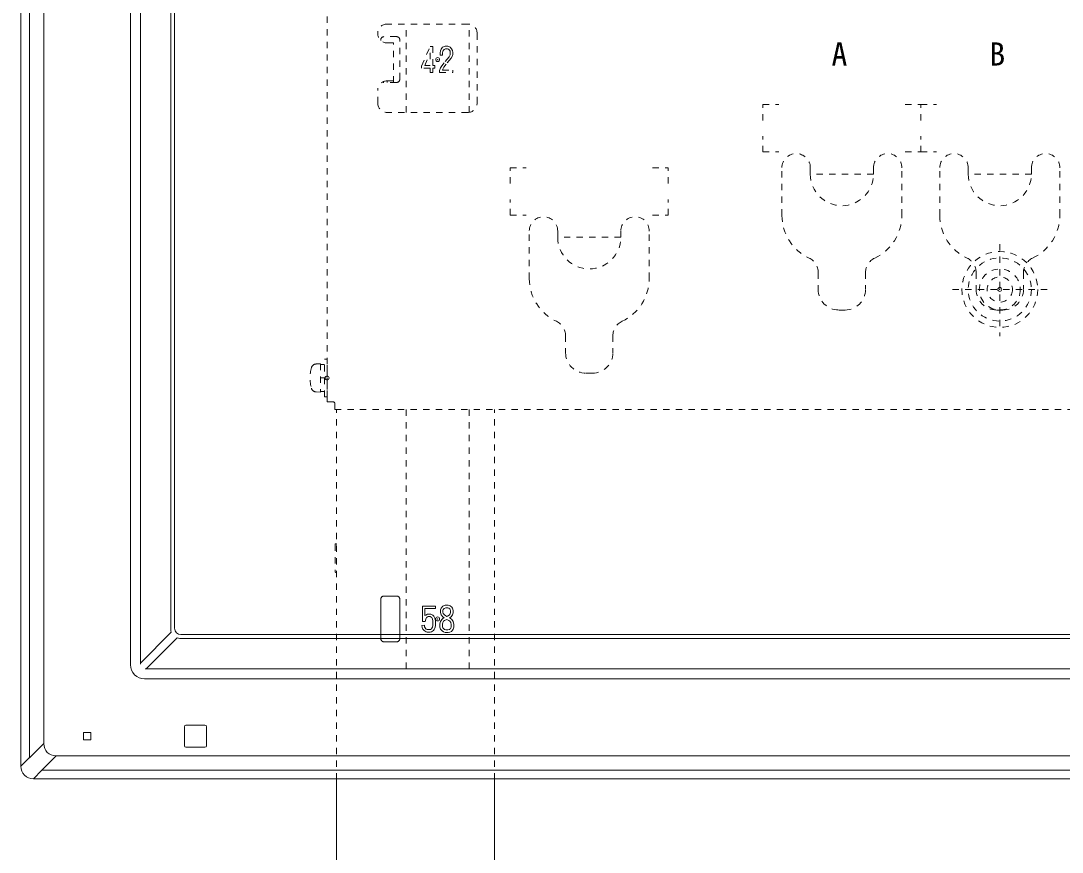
# Model space of a CAD drawing. Units: millimetres, scale not verified. Extents: x -63 to 62, y -116 to 117.
# Drawn here: x -54.53 to -38.04, y 50.76 to 63.91 of the extents above; entities that cross this region are included whole.
import ezdxf
from ezdxf.enums import TextEntityAlignment as Align

# ---------------------------------------------------------------- set-up
doc = ezdxf.new("R2010")
doc.units = ezdxf.units.MM
doc.header["$LTSCALE"] = 0.125
doc.header["$PDMODE"] = 32
doc.header["$PDSIZE"] = 0.0625
doc.linetypes.add('USER3', pattern=[19.05, 12.7, -6.35])
doc.linetypes.add('USER5', pattern=[1.4, 0.7, -0.7])
doc.layers.add('0-5_GAIKEI', color=1, linetype='Continuous', lineweight=18)
doc.styles.add('ＭＳ ゴシック', font='')
doc.styles.get('ＭＳ ゴシック').set_extended_font_data('MS Gothic')

msp = doc.modelspace()

# ---------------------------------------------------------------- linework, layer by layer
at = {"layer": '0-5_GAIKEI', "color": 7}
for p, q in [((-54.5271, 82.217), (-54.5271, 52.1165)), ((-3.7268, 51.9168), (-54.3274, 51.9168))]:
    msp.add_line(p, q, dxfattribs=at)
at = {"layer": '0-5_GAIKEI'}
for p, q in [((-54.3917, 52.2499), (-54.3917, 82.0836)), ((-54.1649, 81.8568), (-54.1649, 52.4767)), ((-52.7911, 80.611), (-52.7911, 53.7225)), ((-52.6323, 80.5857), (-52.6323, 53.7478)), ((-52.1519, 54.2838), (-52.1519, 80.0497)), ((-52.0921, 80.035), (-52.0921, 54.2985)), ((-48.1684, 54.6507), (-48.1684, 54.4046)), ((-47.962, 54.6507), (-48.1684, 54.6507)), ((-48.1287, 54.611), (-48.1287, 54.4989)), ((-47.962, 54.611), (-48.1287, 54.611)), ((-47.962, 54.6507), (-47.962, 54.611)), ((-47.8737, 54.6164), (-47.8844, 54.5895)), ((-47.8844, 54.5895), (-47.8844, 54.5464)), ((-47.848, 54.6472), (-47.8737, 54.6164)), ((-47.8071, 54.6626), (-47.848, 54.6472)), ((-47.8385, 54.5954), (-47.8439, 54.5817)), ((-47.8439, 54.5817), (-47.8439, 54.552)), ((-47.8237, 54.6131), (-47.8385, 54.5954)), ((-47.7998, 54.6221), (-47.8237, 54.6131)), ((-47.7597, 54.6626), (-47.8071, 54.6626)), ((-47.7662, 54.6221), (-47.7998, 54.6221)), ((-47.7485, 54.6162), (-47.7662, 54.6221)), ((-47.7288, 54.6523), (-47.7597, 54.6626)), ((-47.7335, 54.6042), (-47.7485, 54.6162)), ((-47.7289, 54.5973), (-47.7335, 54.6042)), ((-47.7225, 54.5747), (-47.7289, 54.5973)), ((-47.7033, 54.6319), (-47.7288, 54.6523)), ((-47.7225, 54.5484), (-47.7225, 54.5747)), ((-47.6917, 54.6145), (-47.7033, 54.6319)), ((-47.682, 54.5804), (-47.6917, 54.6145)), ((-47.682, 54.5419), (-47.682, 54.5804)), ((-48.1287, 54.4989), (-48.1153, 54.5089)), ((-48.1256, 54.4046), (-48.1139, 54.4456)), ((-48.1153, 54.5089), (-48.0857, 54.5237)), ((-48.1139, 54.4456), (-48.1046, 54.4673)), ((-48.1046, 54.4673), (-48.0944, 54.475)), ((-48.0944, 54.475), (-48.0764, 54.484)), ((-48.0857, 54.5237), (-48.0367, 54.5237)), ((-48.0764, 54.484), (-48.0461, 54.484)), ((-48.0461, 54.484), (-48.0293, 54.4756)), ((-48.0367, 54.5237), (-48.0058, 54.5082)), ((-48.0293, 54.4756), (-48.0216, 54.4679)), ((-48.0216, 54.4679), (-48.0085, 54.445)), ((-48.0085, 54.445), (-48.0017, 54.4144)), ((-48.0058, 54.5082), (-47.9898, 54.4922)), ((-48.0017, 54.4144), (-48.0017, 54.3436)), ((-47.9898, 54.4922), (-47.9711, 54.4595)), ((-47.9711, 54.4595), (-47.962, 54.4187)), ((-47.962, 54.4187), (-47.962, 54.3387)), ((-47.8844, 54.5464), (-47.8741, 54.5103)), ((-47.883, 54.4077), (-47.8631, 54.4375)), ((-47.8741, 54.5103), (-47.8453, 54.4815)), ((-47.8631, 54.4375), (-47.8384, 54.4573)), ((-47.8454, 54.3911), (-47.8329, 54.4098)), ((-47.8453, 54.4815), (-47.8235, 54.464)), ((-47.8439, 54.552), (-47.8381, 54.5315)), ((-47.8384, 54.4573), (-47.8235, 54.464)), ((-47.8381, 54.5315), (-47.8183, 54.5117)), ((-47.8329, 54.4098), (-47.8171, 54.4225)), ((-47.8183, 54.5117), (-47.7998, 54.4969)), ((-47.8171, 54.4225), (-47.7815, 54.4387)), ((-47.7998, 54.4969), (-47.7799, 54.4844)), ((-47.7815, 54.4387), (-47.7496, 54.4227)), ((-47.7799, 54.4844), (-47.7694, 54.4897)), ((-47.7694, 54.4897), (-47.7451, 54.507)), ((-47.7496, 54.4227), (-47.7335, 54.4098)), ((-47.7451, 54.507), (-47.7286, 54.5301)), ((-47.7381, 54.4622), (-47.7161, 54.478)), ((-47.7381, 54.4622), (-47.7277, 54.457)), ((-47.7335, 54.4098), (-47.7213, 54.3915)), ((-47.7286, 54.5301), (-47.7225, 54.5484)), ((-47.7277, 54.457), (-47.7033, 54.4375)), ((-47.7161, 54.478), (-47.6921, 54.5116)), ((-47.7033, 54.4375), (-47.6832, 54.4073)), ((-47.6921, 54.5116), (-47.682, 54.5419)), ((-48.1761, 54.3423), (-48.1368, 54.3479)), ((-48.1718, 54.3122), (-48.1761, 54.3423)), ((-48.1619, 54.2874), (-48.1718, 54.3122)), ((-48.1684, 54.4046), (-48.1256, 54.4046)), ((-48.1422, 54.2629), (-48.1619, 54.2874)), ((-48.1267, 54.2525), (-48.1422, 54.2629)), ((-48.1332, 54.3225), (-48.1368, 54.3479)), ((-48.1272, 54.3076), (-48.1332, 54.3225)), ((-48.1151, 54.2925), (-48.1272, 54.3076)), ((-48.1085, 54.2434), (-48.1267, 54.2525)), ((-48.1068, 54.2869), (-48.1151, 54.2925)), ((-48.0933, 54.2802), (-48.1068, 54.2869)), ((-48.0858, 54.2777), (-48.0933, 54.2802)), ((-48.0518, 54.2777), (-48.0858, 54.2777)), ((-48.0416, 54.2802), (-48.0518, 54.2777)), ((-48.0239, 54.292), (-48.0416, 54.2802)), ((-47.9953, 54.2634), (-48.0253, 54.2434)), ((-48.0185, 54.3002), (-48.0239, 54.292)), ((-48.0083, 54.3171), (-48.0185, 54.3002)), ((-48.0017, 54.3436), (-48.0083, 54.3171)), ((-47.9849, 54.279), (-47.9953, 54.2634)), ((-47.9713, 54.3017), (-47.9849, 54.279)), ((-47.962, 54.3387), (-47.9713, 54.3017)), ((-47.8925, 54.3695), (-47.883, 54.4077)), ((-47.8925, 54.3151), (-47.8925, 54.3695)), ((-47.8819, 54.2832), (-47.8925, 54.3151)), ((-47.8572, 54.2586), (-47.8819, 54.2832)), ((-47.8373, 54.2436), (-47.8572, 54.2586)), ((-47.852, 54.3645), (-47.8454, 54.3911)), ((-47.852, 54.3217), (-47.852, 54.3645)), ((-47.8465, 54.3051), (-47.852, 54.3217)), ((-47.8306, 54.2892), (-47.8465, 54.3051)), ((-47.8182, 54.2799), (-47.8306, 54.2892)), ((-47.8002, 54.2739), (-47.8182, 54.2799)), ((-47.7646, 54.2739), (-47.8002, 54.2739)), ((-47.745, 54.2772), (-47.7646, 54.2739)), ((-47.7358, 54.2818), (-47.745, 54.2772)), ((-47.7092, 54.2498), (-47.7323, 54.2382)), ((-47.7213, 54.3915), (-47.7144, 54.3569)), ((-47.7144, 54.3217), (-47.7206, 54.3031)), ((-47.7144, 54.3569), (-47.7144, 54.3217)), ((-47.6938, 54.2703), (-47.7092, 54.2498)), ((-47.6839, 54.2852), (-47.6938, 54.2703)), ((-47.6739, 54.3151), (-47.6839, 54.2852)), ((-47.6832, 54.4073), (-47.6739, 54.3609)), ((-47.6739, 54.3609), (-47.6739, 54.3151)), ((-52.6323, 53.7478), (-52.1446, 54.2377)), ((-52.0537, 54.1468), (-52.5417, 53.6566)), ((-52.0076, 54.1394), (-6.0466, 54.1394)), ((-6.0614, 54.1993), (-51.9928, 54.1993)), ((-48.0922, 54.238), (-48.1085, 54.2434)), ((-48.0469, 54.238), (-48.0922, 54.238)), ((-48.0253, 54.2434), (-48.0469, 54.238)), ((-47.8067, 54.2334), (-47.8373, 54.2436)), ((-47.7613, 54.2334), (-47.8067, 54.2334)), ((-47.7323, 54.2382), (-47.7613, 54.2334)), ((-52.6323, 53.7478), (-52.6325, 53.7294)), ((-52.5594, 53.6563), (-52.5417, 53.6566)), ((-5.5125, 53.6566), (-52.5417, 53.6566)), ((-5.4878, 53.4978), (-52.5664, 53.4978)), ((-51.9122, 52.7668), (-51.612, 52.7668)), ((-53.5334, 52.648), (-53.4209, 52.648)), ((-53.5334, 52.5355), (-53.5334, 52.648)), ((-53.4209, 52.5355), (-53.4209, 52.648)), ((-51.9371, 52.4417), (-51.9371, 52.7418)), ((-51.5871, 52.4417), (-51.5871, 52.7418)), ((-54.1649, 52.4767), (-54.3917, 52.2499)), ((-53.5334, 52.5355), (-53.4209, 52.5355)), ((-54.194, 52.0522), (-53.9671, 52.279)), ((-4.0871, 52.279), (-53.9671, 52.279)), ((-51.9122, 52.4168), (-51.612, 52.4168)), ((-54.3917, 52.2519), (-54.5271, 52.1165)), ((-54.3274, 51.9168), (-54.192, 52.0522)), ((-54.194, 52.0522), (-3.8602, 52.0522)), ((-49.5271, 0.5341), (-49.5271, 51.9091)), ((-47.0271, 0.5341), (-47.0271, 51.9091))]:
    msp.add_line(p, q, dxfattribs=at)
at = {"layer": '0-5_GAIKEI', "linetype": 'USER5'}
for p, q in [((-47.4521, 63.8591), (-48.7271, 63.8591)), ((-48.4271, 62.4591), (-48.4271, 63.8591)), ((-47.4271, 62.4612), (-47.4271, 63.857)), ((-48.5771, 63.6591), (-48.7771, 63.6591)), ((-47.3021, 62.6091), (-47.3021, 63.7091)), ((-48.8271, 63.5973), (-48.8271, 63.6091)), ((-48.6271, 63.5591), (-48.7271, 63.5591)), ((-48.6271, 62.9341), (-48.6271, 63.5591)), ((-48.5271, 62.9841), (-48.5271, 63.6091)), ((-48.1807, 63.1926), (-48.0469, 63.5033)), ((-48.0469, 63.5033), (-48.0048, 63.5033)), ((-48.0048, 63.5033), (-48.0048, 63.2007)), ((-47.8745, 63.4614), (-47.849, 63.4919)), ((-47.849, 63.4919), (-47.8086, 63.5071)), ((-47.8086, 63.5071), (-47.7648, 63.5071)), ((-47.7648, 63.5071), (-47.7283, 63.4915)), ((-47.7283, 63.4915), (-47.7083, 63.4665)), ((-48.1327, 63.2007), (-48.0457, 63.4026)), ((-48.0457, 63.4026), (-48.0457, 63.2007)), ((-47.8891, 63.4043), (-47.8846, 63.4362)), ((-47.8891, 63.3668), (-47.8891, 63.4043)), ((-47.849, 63.3668), (-47.8891, 63.3668)), ((-47.8846, 63.4362), (-47.8745, 63.4614)), ((-47.849, 63.4015), (-47.8456, 63.4257)), ((-47.849, 63.3668), (-47.849, 63.4015)), ((-47.8456, 63.4257), (-47.8396, 63.4406)), ((-47.8396, 63.4406), (-47.825, 63.4581)), ((-47.825, 63.4581), (-47.8013, 63.467)), ((-47.7457, 63.3418), (-47.8247, 63.247)), ((-47.8013, 63.467), (-47.773, 63.467)), ((-47.7119, 63.3197), (-47.7932, 63.2221)), ((-47.773, 63.467), (-47.7533, 63.4586)), ((-47.7533, 63.4586), (-47.7413, 63.4435)), ((-47.7317, 63.3698), (-47.7457, 63.3418)), ((-47.7413, 63.4435), (-47.732, 63.4281)), ((-47.732, 63.4281), (-47.7288, 63.4055)), ((-47.7288, 63.3813), (-47.7317, 63.3698)), ((-47.7288, 63.4055), (-47.7288, 63.3813)), ((-47.6938, 63.3558), (-47.7119, 63.3197)), ((-47.7083, 63.4665), (-47.6935, 63.4418)), ((-47.6887, 63.3764), (-47.6938, 63.3558)), ((-47.6935, 63.4418), (-47.6887, 63.4083)), ((-47.6887, 63.4083), (-47.6887, 63.3764)), ((-48.1807, 63.1598), (-48.1807, 63.1926)), ((-48.0457, 63.1598), (-48.1807, 63.1598)), ((-48.0457, 63.2007), (-48.1327, 63.2007)), ((-48.0457, 63.1598), (-48.0457, 63.0903)), ((-47.9721, 63.2007), (-48.0048, 63.2007)), ((-48.0048, 63.1598), (-48.0048, 63.0903)), ((-47.9721, 63.1598), (-48.0048, 63.1598)), ((-47.9721, 63.2007), (-47.9721, 63.1598)), ((-47.8831, 63.1633), (-47.8971, 63.1259)), ((-47.8616, 63.1978), (-47.8831, 63.1633)), ((-47.8247, 63.247), (-47.8616, 63.1978)), ((-47.8285, 63.1751), (-47.847, 63.1455)), ((-47.7932, 63.2221), (-47.8285, 63.1751)), ((-48.0457, 63.0903), (-48.0048, 63.0903)), ((-47.847, 63.1455), (-47.8527, 63.1303)), ((-47.8527, 63.1303), (-47.6887, 63.1303)), ((-47.6887, 63.0903), (-47.6887, 63.1303)), ((-48.5771, 62.9341), (-48.7771, 62.9341)), ((-48.7271, 62.9341), (-48.7271, 62.9591)), ((-48.6271, 62.9591), (-48.7271, 62.9591)), ((-48.8771, 62.6091), (-48.8771, 62.8091)), ((-42.7771, 62.5841), (-42.5271, 62.5841)), ((-42.7771, 62.3341), (-42.7771, 62.5841)), ((-40.5271, 62.5841), (-40.2771, 62.5841)), ((-40.2771, 62.5841), (-40.0271, 62.5841)), ((-40.2771, 62.3341), (-40.2771, 62.5841)), ((-40.2771, 62.3341), (-40.2771, 62.5841)), ((-47.4521, 62.4591), (-48.7271, 62.4591)), ((-42.7771, 61.8341), (-42.7771, 62.0841)), ((-40.2771, 61.8341), (-40.2771, 62.0841)), ((-42.7771, 61.8341), (-42.5271, 61.8341)), ((-40.2771, 61.8341), (-40.0271, 61.8341)), ((-46.7771, 61.5841), (-46.5271, 61.5841)), ((-46.7771, 61.3341), (-46.7771, 61.5841)), ((-44.5271, 61.5841), (-44.2771, 61.5841)), ((-44.2771, 61.3341), (-44.2771, 61.5841)), ((-42.4771, 60.8302), (-42.4771, 61.5841)), ((-42.0271, 61.4841), (-42.0271, 61.5841)), ((-41.0271, 61.4841), (-41.0271, 61.5841)), ((-40.5771, 60.8302), (-40.5771, 61.5841)), ((-39.9771, 60.8302), (-39.9771, 61.5841)), ((-39.5271, 61.4841), (-39.5271, 61.5841)), ((-38.5271, 61.4841), (-38.5271, 61.5841)), ((-38.0771, 60.8302), (-38.0771, 61.5841)), ((-41.0271, 61.4841), (-42.0271, 61.4841)), ((-38.5271, 61.4841), (-39.5271, 61.4841)), ((-46.7771, 60.8341), (-46.7771, 61.0841)), ((-46.7771, 60.8341), (-46.5271, 60.8341)), ((-46.4771, 59.8302), (-46.4771, 60.5841)), ((-46.0271, 60.4841), (-46.0271, 60.5841)), ((-45.0271, 60.4841), (-45.0271, 60.5841)), ((-44.5771, 59.8302), (-44.5771, 60.5841)), ((-45.0271, 60.4841), (-46.0271, 60.4841)), ((-39.0271, 60.3782), (-39.0271, 58.9226)), ((-41.9021, 59.9289), (-41.9021, 59.6591)), ((-41.1521, 59.9289), (-41.1521, 59.6591)), ((-39.4021, 59.9289), (-39.4021, 59.6591)), ((-38.6521, 59.9289), (-38.6521, 59.6591)), ((-38.2749, 59.6591), (-39.7974, 59.6591)), ((-41.5771, 59.3341), (-41.4771, 59.3341)), ((-39.0771, 59.3341), (-38.9771, 59.3341)), ((-45.9021, 58.9289), (-45.9021, 58.6591)), ((-45.1521, 58.9289), (-45.1521, 58.6591)), ((-49.7171, 57.9591), (-49.7171, 58.5591)), ((-49.6771, 58.5591), (-49.7171, 58.5591)), ((-49.6771, 57.9591), (-49.6771, 58.5591)), ((-49.7821, 58.4841), (-49.8517, 58.4804)), ((-49.7821, 58.4841), (-49.7821, 58.0341)), ((-49.7821, 58.4716), (-49.7171, 58.4716)), ((-49.7821, 58.2591), (-49.7171, 58.2591)), ((-45.5771, 58.3341), (-45.4771, 58.3341)), ((-49.7821, 58.0341), (-49.8517, 58.0377)), ((-49.7821, 58.0466), (-49.7171, 58.0466)), ((-49.6771, 57.9591), (-49.7171, 57.9591)), ((-49.5571, 57.8591), (-49.5571, 57.7591)), ((-49.5571, 57.7591), (-8.4971, 57.7591)), ((-49.5271, 51.9091), (-49.5271, 57.7591)), ((-48.4271, 53.6591), (-48.4271, 57.7591)), ((-47.4271, 53.6591), (-47.4271, 57.7591)), ((-47.0271, 51.9091), (-47.0271, 57.7591)), ((-49.5521, 55.6236), (-49.5521, 55.1945))]:
    msp.add_line(p, q, dxfattribs=at)
at = {"layer": '0-5_GAIKEI', "linetype": 'USER3'}
for p, q in [((-48.8271, 54.1341), (-48.8271, 54.7591)), ((-48.5771, 54.8091), (-48.7771, 54.8091)), ((-48.5271, 54.1341), (-48.5271, 54.7591)), ((-48.5771, 54.0841), (-48.7771, 54.0841)), ((-47.4271, 53.6591), (-48.4271, 53.6591))]:
    msp.add_line(p, q, dxfattribs=at)
at = {"layer": '0-5_GAIKEI', "linetype": 'USER5'}
for points in [[(-49.5771, 57.8791), (-49.6771, 57.8791), (-49.6771, 64.6391)], [(-47.8971, 63.1259), (-47.8971, 63.0903), (-47.6887, 63.0903)], [(-40.5271, 61.8341), (-40.2771, 61.8341), (-40.2771, 62.0841)], [(-44.5271, 60.8341), (-44.2771, 60.8341), (-44.2771, 61.0841)]]:
    msp.add_lwpolyline(points, dxfattribs=at)
at = {"layer": '0-5_GAIKEI'}
msp.add_lwpolyline([(-47.7206, 54.3031), (-47.7269, 54.2937), (-47.7358, 54.2818)], dxfattribs=at)
at = {"layer": '0-5_GAIKEI', "linetype": 'USER5'}
for radius in [0.6, 0.5, 0.325, 0.2]:
    msp.add_circle((-39.0271, 59.6591), radius, dxfattribs=at)
for centre, radius, start, end in [((-48.7271, 63.7091), 0.15, 90, 270), ((-47.4521, 63.7091), 0.15, 0, 90), ((-48.7771, 63.6091), 0.05, 90, 180), ((-48.5771, 63.6091), 0.05, 0, 90), ((-48.5771, 62.9841), 0.05, 270, 0), ((-48.7271, 62.8091), 0.15, 90, 180), ((-48.7771, 62.9841), 0.05, 242.09432, 270), ((-48.7271, 62.6091), 0.15, 180, 270), ((-47.4521, 62.6091), 0.15, 270, 0), ((-42.2521, 61.5841), 0.225, 0, 180), ((-40.8021, 61.5841), 0.225, 0, 180), ((-39.7521, 61.5841), 0.225, 0, 180), ((-38.3021, 61.5841), 0.225, 0, 180), ((-41.5271, 61.4841), 0.5, 180, 0), ((-39.0271, 61.4841), 0.5, 180, 0), ((-46.2521, 60.5841), 0.225, 0, 180), ((-44.8021, 60.5841), 0.225, 0, 180), ((-41.7271, 60.8341), 0.75, 180.29559, 244.84934), ((-41.3271, 60.8341), 0.75, 295.15066, 359.70441), ((-39.2271, 60.8341), 0.75, 180.29559, 244.84934), ((-38.8271, 60.8341), 0.75, 295.15066, 359.70441), ((-45.5271, 60.4841), 0.5, 180, 0), ((-42.1521, 59.9289), 0.25, 0, 64.84934), ((-40.9021, 59.9289), 0.25, 115.15066, 180), ((-39.6521, 59.9289), 0.25, 0, 64.84934), ((-38.4021, 59.9289), 0.25, 115.15066, 180), ((-45.7271, 59.8341), 0.75, 180.29559, 244.84934), ((-45.3271, 59.8341), 0.75, 295.15066, 359.70441), ((-41.5771, 59.6591), 0.325, 180, 270), ((-41.4771, 59.6591), 0.325, 270, 0), ((-39.0771, 59.6591), 0.325, 180, 270), ((-38.9771, 59.6591), 0.325, 270, 0), ((-46.1521, 58.9289), 0.25, 0, 64.84934), ((-44.9021, 58.9289), 0.25, 115.15066, 180), ((-45.5771, 58.6591), 0.325, 180, 270), ((-45.4771, 58.6591), 0.325, 270, 0), ((-49.3471, 58.2591), 0.6, 164.21401, 195.78599), ((-49.8475, 58.4005), 0.08, 93, 164.21401), ((-49.8475, 58.1176), 0.08, 195.78599, 267), ((-49.5771, 57.8591), 0.02, 0, 90), ((-49.5396, 55.6236), 0.0125, 0, 180)]:
    msp.add_arc(centre, radius, start, end, dxfattribs=at)
at = {"layer": '0-5_GAIKEI', "linetype": 'USER3'}
for centre, radius, start, end in [((-49.5396, 55.1945), 0.0125, 180, 0), ((-48.7771, 54.7591), 0.05, 90, 180), ((-48.5771, 54.7591), 0.05, 0, 90), ((-48.7771, 54.1341), 0.05, 180, 270), ((-48.5771, 54.1341), 0.05, 270, 0)]:
    msp.add_arc(centre, radius, start, end, dxfattribs=at)
at = {"layer": '0-5_GAIKEI'}
for centre, major_axis, ratio, start_param, end_param in [((-51.9991, 54.2877), (-0.1285, -0.0852), 0.971946, 5.7105755, 6.021408), ((-51.9914, 54.3), (-0.0718, -0.0718), 0.985257, 5.5052135, 7.0611571), ((-52.0036, 54.2923), (-0.0853, -0.1284), 0.972012, 0.261563, 0.5730949), ((-52.5658, 53.7231), (-0.1595, -0.1595), 0.997265, 5.4991567, 7.0672139), ((-51.912, 52.7417), (-0.0178, 0.0178), 0.992433, 5.5015852, 7.0647854), ((-51.6122, 52.7417), (-0.0178, -0.0178), 0.992433, 2.3599926, 3.9231927), ((-53.6056, 52.8382), (-0.5022, -0.5022), 0.49281, 5.8722213, 6.6941493), ((-51.912, 52.4418), (-0.0178, -0.0178), 0.992433, 5.5015852, 7.0647854), ((-51.6122, 52.4418), (-0.0178, 0.0178), 0.992433, 2.3599926, 3.9231927)]:
    msp.add_ellipse(centre, major_axis=major_axis, ratio=ratio, start_param=start_param, end_param=end_param, dxfattribs=at)
at = {"layer": '0-5_GAIKEI', "color": 7}
msp.add_ellipse((-54.3268, 52.117), major_axis=(-0.1418, -0.1418), ratio=0.997265, start_param=5.4991567, end_param=7.0672139, dxfattribs=at)
at = {"layer": '0-5_GAIKEI'}
for p in [(-47.9271, 63.2966), (-39.0271, 59.6591), (-49.6771, 58.2591), (-47.9271, 54.4466)]:
    msp.add_point(p, dxfattribs=at)

# ---------------------------------------------------------------- texts
at = {"layer": '0-5_GAIKEI', "color": 7, "style": 'ＭＳ ゴシック'}
for s, p in [('A', (-41.6913, 63.0917)), ('B', (-39.1913, 63.0917))]:
    msp.add_text(s, height=0.3666, dxfattribs=at).set_placement(p, align=Align.BOTTOM_LEFT)

doc.saveas('drawing.dxf')
